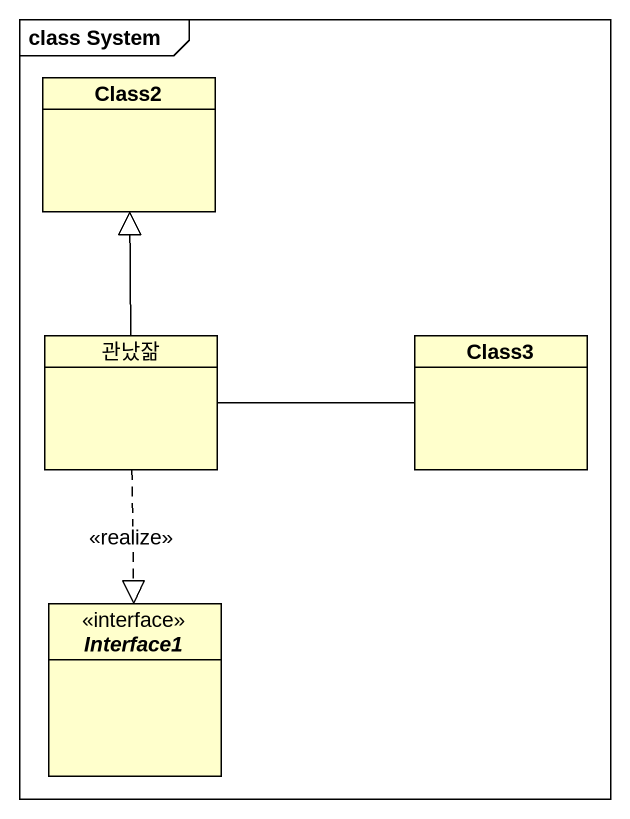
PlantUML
@startuml
mainframe class System
hide circle
hide empty members
class Class2
class 관났잚
class Class3
interface Interface1 <<interface>>
관났잚 -up-|> Class2
관났잚 -right- Class3
관났잚 ..|> Interface1 : <<realize>>
@enduml
